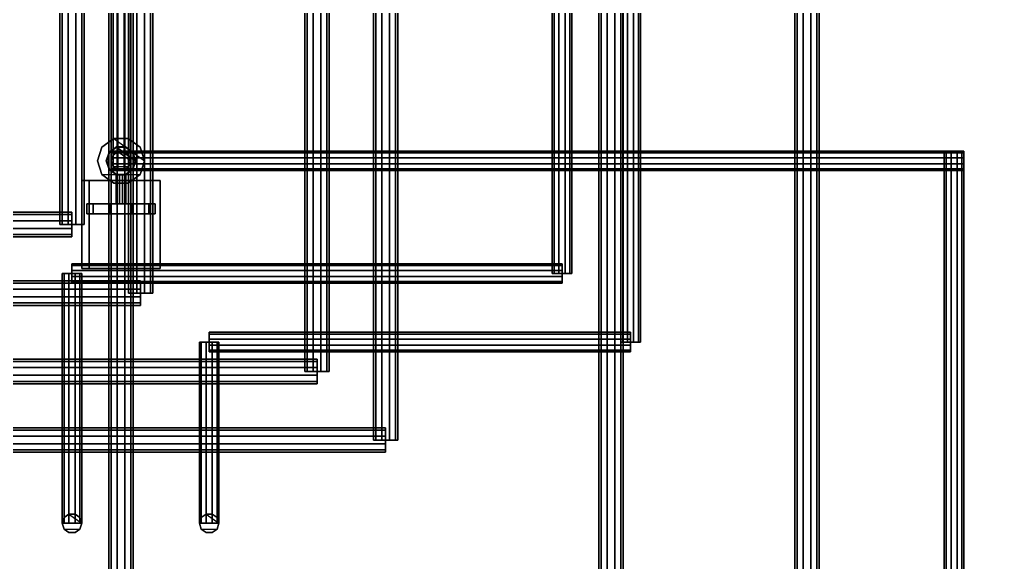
# Model space of a CAD drawing. Header units: millimetres. Extents: x -396 to 23232, y -842 to 31800.
# Drawn here: x 18447 to 19454, y 10140 to 10694 of the extents above; entities that cross this region are included whole.
import ezdxf

# ---------------------------------------------------------------- set-up
doc = ezdxf.new("R2010")
doc.units = ezdxf.units.MM
doc.layers.add('АР_3D_стены', color=8, linetype='Continuous')
for name, color, linetype, true_color in [('ВК_3D_Арматура', 7, 'Continuous', 0xb48c3c), ('ВК_3D_В1', 7, 'Continuous', 0x06b6d4), ('ВК_3D_Т3', 7, 'Continuous', 0x16a34a), ('ВК_3D_Т4', 7, 'Continuous', 0x84cc16), ('ТМ_3D_для_увязки', 7, 'Continuous', 0xbec4ce)]:
    doc.layers.add(name, color=color, linetype=linetype, true_color=true_color)

msp = doc.modelspace()

# ---------------------------------------------------------------- meshes
at = {"layer": 'АР_3D_стены'}
mesh = msp.add_polyface(dxfattribs=at)
corners = [(18040.2, 6049.6, 4050), (15010.2, 6049.6, 4050), (15010.2, 6119.6, 4050), (15010.2, 6119.6, 7550), (15010.2, 6049.6, 7550), (18040.2, 6049.6, 7550), (19899.3, 6049.6, 4050), (19760.2, 6049.6, 4050), (19760.2, 6119.6, 4050), (19760.2, 6119.6, 7550), (19760.2, 6049.6, 7550), (19899.3, 6049.6, 7550), (19000.2, 15699.6, 4050), (20200.2, 15699.6, 4050), (20200.2, 15299.6, 4050), (20200.2, 15299.6, 7550), (20200.2, 15699.6, 7550), (19000.2, 15699.6, 7550), (19538.3, 15299.6, 4050), (19000.2, 15299.6, 4050), (19000.2, 15299.6, 7550), (19538.3, 15299.6, 7550), (19800.2, 13599.6, 4050), (19300.2, 13599.6, 4050), (19300.2, 13999.6, 4050), (19300.2, 13999.6, 7550), (19300.2, 13599.6, 7550), (19800.2, 13599.6, 7550), (17300.2, 8749.6, 4050), (17300.2, 9049.6, 4050), (19800.2, 9049.6, 4050), (19800.2, 9049.6, 7550), (17300.2, 9049.6, 7550), (17300.2, 8749.6, 7550), (17900.2, 7449.6, 4050), (18000.2, 7449.6, 4050), (18000.2, 6449.6, 4050), (18000.2, 6449.6, 7550), (18000.2, 7449.6, 7550), (17900.2, 7449.6, 7550), (15600.2, 8749.6, 4050), (15800.2, 8749.6, 4050), (15800.2, 6449.6, 4050), (15800.2, 6449.6, 7550), (15800.2, 8749.6, 7550), (15600.2, 8749.6, 7550), (15050.2, 6179.6, 4050), (15050.2, 6449.6, 4050), (15600.2, 6449.6, 4050), (15600.2, 6449.6, 7550), (15050.2, 6449.6, 7550), (15050.2, 6179.6, 7550), (12800.2, 6449.6, 4050), (13250.2, 6449.6, 4050), (13250.2, 6179.6, 4050), (13250.2, 6179.6, 7550), (13250.2, 6449.6, 7550), (12800.2, 6449.6, 7550), (13290.2, 6049.6, 4050), (12800.2, 6049.6, 4050), (12800.2, 6049.6, 7550), (13290.2, 6049.6, 7550), (18040.2, 6119.6, 4050), (18040.2, 6119.6, 7550), (20200.2, 6049.6, 4050), (20200.2, 6049.6, 7550), (19800.2, 15299.6, 4050), (19800.2, 15299.6, 7550), (19538.3, 8749.6, 4050), (19538.3, 8749.6, 7550), (18000.2, 6179.6, 4050), (18000.2, 6179.6, 7550), (19800.2, 8749.6, 4050), (19800.2, 8749.6, 7550), (17900.2, 6449.6, 4050), (17900.2, 6449.6, 7550), (13290.2, 6119.6, 4050), (13290.2, 6119.6, 7550), (20200.2, 13999.6, 4050), (20200.2, 13999.6, 7550), (19800.2, 6179.6, 4050), (19800.2, 6179.6, 7550), (19800.2, 6449.6, 4050), (19800.2, 6449.6, 7550), (19800.2, 13999.6, 4050), (19800.2, 13999.6, 7550), (20200.2, 6449.6, 4050), (20200.2, 6449.6, 7550)]
mesh.append_faces([[corners[k] for k in face] for face in [(0, 1, 2), (3, 4, 5), (6, 7, 8), (9, 10, 11), (12, 13, 14), (15, 16, 17), (18, 19, 12), (17, 20, 21), (22, 23, 24), (25, 26, 27), (28, 29, 30), (31, 32, 33), (34, 35, 36), (37, 38, 39), (40, 41, 42), (43, 44, 45), (46, 47, 48), (49, 50, 51), (52, 53, 54), (55, 56, 57), (58, 59, 52), (57, 60, 61), (62, 0, 2), (3, 5, 63), (64, 6, 8), (9, 11, 65), (66, 18, 12), (17, 21, 67), (68, 28, 30), (31, 33, 69), (34, 36, 70), (71, 37, 39), (48, 40, 42), (43, 45, 49), (58, 52, 54), (55, 57, 61), (66, 12, 14), (15, 17, 67), (72, 68, 30), (31, 69, 73), (74, 34, 70), (71, 39, 75), (46, 48, 42), (43, 49, 51), (76, 58, 54), (55, 61, 77), (66, 14, 78), (79, 15, 67), (42, 74, 70), (71, 75, 43), (76, 54, 46), (51, 55, 77), (46, 42, 70), (71, 43, 51), (2, 76, 46), (51, 77, 3), (2, 46, 70), (71, 51, 3), (2, 70, 80), (81, 71, 3), (62, 2, 80), (81, 3, 63), (8, 62, 80), (81, 63, 9), (64, 8, 80), (81, 9, 65), (64, 80, 82), (83, 81, 65), (64, 82, 72), (73, 83, 65), (64, 72, 30), (31, 73, 65), (64, 30, 22), (27, 31, 65), (84, 66, 78), (79, 67, 85), (22, 24, 84), (85, 25, 27), (78, 64, 22), (27, 65, 79), (22, 84, 78), (79, 85, 27), (1, 2, 3, 4), (2, 76, 77, 3), (76, 58, 61, 77), (58, 59, 60, 61), (59, 52, 57, 60), (52, 53, 56, 57), (53, 54, 55, 56), (54, 46, 51, 55), (46, 47, 50, 51), (47, 48, 49, 50), (48, 40, 45, 49), (40, 41, 44, 45), (41, 42, 43, 44), (42, 74, 75, 43), (74, 34, 39, 75), (34, 35, 38, 39), (35, 36, 37, 38), (36, 70, 71, 37), (70, 80, 81, 71), (80, 82, 83, 81), (82, 72, 73, 83), (72, 68, 69, 73), (68, 28, 33, 69), (28, 29, 32, 33), (29, 30, 31, 32), (30, 22, 27, 31), (22, 23, 26, 27), (23, 24, 25, 26), (24, 84, 85, 25), (84, 84, 85, 85), (84, 66, 67, 85), (66, 18, 21, 67), (18, 19, 20, 21), (19, 12, 17, 20), (12, 13, 16, 17), (13, 14, 15, 16), (14, 78, 79, 15), (78, 86, 87, 79), (86, 86, 87, 87), (86, 64, 65, 87), (64, 6, 11, 65), (6, 7, 10, 11), (7, 8, 9, 10), (8, 62, 63, 9), (62, 0, 5, 63), (0, 1, 4, 5)]])
at = {"layer": 'ВК_3D_Арматура', "color": 179, "true_color": 0x1e293b}
mesh = msp.add_polyface(dxfattribs=at)
corners = [(18574, 10550, 1730), (18569.4, 10564.1, 1730), (18569.4, 10564.1, 1870), (18574, 10550, 1870), (18557.4, 10572.8, 1730), (18557.4, 10572.8, 1870), (18542.6, 10572.8, 1730), (18542.6, 10572.8, 1870), (18530.6, 10564.1, 1730), (18530.6, 10564.1, 1870), (18526, 10550, 1730), (18526, 10550, 1870), (18530.6, 10535.9, 1730), (18530.6, 10535.9, 1870), (18542.6, 10527.2, 1730), (18542.6, 10527.2, 1870), (18557.4, 10527.2, 1730), (18557.4, 10527.2, 1870), (18569.4, 10535.9, 1730), (18569.4, 10535.9, 1870)]
mesh.append_faces([[corners[k] for k in face] for face in [(0, 1, 2, 3), (1, 4, 5, 2), (4, 6, 7, 5), (6, 8, 9, 7), (8, 10, 11, 9), (10, 12, 13, 11), (12, 14, 15, 13), (14, 16, 17, 15), (16, 18, 19, 17), (18, 0, 3, 19), (18, 16, 14, 12), (3, 2, 5, 7)]])
at = {"layer": 'ВК_3D_Арматура', "color": 33, "true_color": 0xbf9142}
mesh = msp.add_polyface(dxfattribs=at)
corners = [(18565, 10550, 1475), (18562.1, 10558.8, 1475), (18562.1, 10558.8, 1525), (18565, 10550, 1525), (18554.6, 10564.3, 1475), (18554.6, 10564.3, 1525), (18545.4, 10564.3, 1475), (18545.4, 10564.3, 1525), (18537.9, 10558.8, 1475), (18537.9, 10558.8, 1525), (18535, 10550, 1475), (18535, 10550, 1525), (18537.9, 10541.2, 1475), (18537.9, 10541.2, 1525), (18545.4, 10535.7, 1475), (18545.4, 10535.7, 1525), (18554.6, 10535.7, 1475), (18554.6, 10535.7, 1525), (18562.1, 10541.2, 1475), (18562.1, 10541.2, 1525)]
mesh.append_faces([[corners[k] for k in face] for face in [(0, 1, 2, 3), (1, 4, 5, 2), (4, 6, 7, 5), (6, 8, 9, 7), (8, 10, 11, 9), (10, 12, 13, 11), (12, 14, 15, 13), (14, 16, 17, 15), (16, 18, 19, 17), (18, 0, 3, 19), (18, 16, 14, 12), (3, 2, 5, 7)]])
mesh = msp.add_polyface(dxfattribs=at)
corners = [(18564.5, 10550, 2175), (18561.7, 10558.5, 2175), (18561.7, 10558.5, 2225), (18564.5, 10550, 2225), (18554.5, 10563.8, 2175), (18554.5, 10563.8, 2225), (18545.5, 10563.8, 2175), (18545.5, 10563.8, 2225), (18538.3, 10558.5, 2175), (18538.3, 10558.5, 2225), (18535.5, 10550, 2175), (18535.5, 10550, 2225), (18538.3, 10541.5, 2175), (18538.3, 10541.5, 2225), (18545.5, 10536.2, 2175), (18545.5, 10536.2, 2225), (18554.5, 10536.2, 2175), (18554.5, 10536.2, 2225), (18561.7, 10541.5, 2175), (18561.7, 10541.5, 2225)]
mesh.append_faces([[corners[k] for k in face] for face in [(0, 1, 2, 3), (1, 4, 5, 2), (4, 6, 7, 5), (6, 8, 9, 7), (8, 10, 11, 9), (10, 12, 13, 11), (12, 14, 15, 13), (14, 16, 17, 15), (16, 18, 19, 17), (18, 0, 3, 19), (18, 16, 14, 12), (3, 2, 5, 7)]])
mesh = msp.add_polyface(dxfattribs=at)
corners = [(18564.5, 10550, 1275), (18561.7, 10558.5, 1275), (18561.7, 10558.5, 1325), (18564.5, 10550, 1325), (18554.5, 10563.8, 1275), (18554.5, 10563.8, 1325), (18545.5, 10563.8, 1275), (18545.5, 10563.8, 1325), (18538.3, 10558.5, 1275), (18538.3, 10558.5, 1325), (18535.5, 10550, 1275), (18535.5, 10550, 1325), (18538.3, 10541.5, 1275), (18538.3, 10541.5, 1325), (18545.5, 10536.2, 1275), (18545.5, 10536.2, 1325), (18554.5, 10536.2, 1275), (18554.5, 10536.2, 1325), (18561.7, 10541.5, 1275), (18561.7, 10541.5, 1325)]
mesh.append_faces([[corners[k] for k in face] for face in [(0, 1, 2, 3), (1, 4, 5, 2), (4, 6, 7, 5), (6, 8, 9, 7), (8, 10, 11, 9), (10, 12, 13, 11), (12, 14, 15, 13), (14, 16, 17, 15), (16, 18, 19, 17), (18, 0, 3, 19), (18, 16, 14, 12), (3, 2, 5, 7)]])
at = {"layer": 'ВК_3D_Арматура', "color": 136, "true_color": 0x008078}
mesh = msp.add_polyface(dxfattribs=at)
corners = [(18590, 10530, 1800), (18582.4, 10530, 1823.5), (18582.4, 10440, 1823.5), (18590, 10440, 1800), (18562.4, 10530, 1838), (18562.4, 10440, 1838), (18537.6, 10530, 1838), (18537.6, 10440, 1838), (18517.6, 10530, 1823.5), (18517.6, 10440, 1823.5), (18510, 10530, 1800), (18510, 10440, 1800), (18517.6, 10530, 1776.5), (18517.6, 10440, 1776.5), (18537.6, 10530, 1762), (18537.6, 10440, 1762), (18562.4, 10530, 1762), (18562.4, 10440, 1762), (18582.4, 10530, 1776.5), (18582.4, 10440, 1776.5)]
mesh.append_faces([[corners[k] for k in face] for face in [(0, 1, 2, 3), (1, 4, 5, 2), (4, 6, 7, 5), (6, 8, 9, 7), (8, 10, 11, 9), (10, 12, 13, 11), (12, 14, 15, 13), (14, 16, 17, 15), (16, 18, 19, 17), (18, 0, 3, 19), (18, 16, 14, 12), (3, 2, 5, 7)]])
at = {"layer": 'ВК_3D_Арматура', "color": 33, "true_color": 0xbf9142}
mesh = msp.add_polyface(dxfattribs=at)
corners = [(18555, 10536, 2200), (18554, 10536, 2202.9), (18554, 10506, 2202.9), (18555, 10506, 2200), (18551.5, 10536, 2204.8), (18551.5, 10506, 2204.8), (18548.5, 10536, 2204.8), (18548.5, 10506, 2204.8), (18546, 10536, 2202.9), (18546, 10506, 2202.9), (18545, 10536, 2200), (18545, 10506, 2200), (18546, 10536, 2197.1), (18546, 10506, 2197.1), (18548.5, 10536, 2195.2), (18548.5, 10506, 2195.2), (18551.5, 10536, 2195.2), (18551.5, 10506, 2195.2), (18554, 10536, 2197.1), (18554, 10506, 2197.1)]
mesh.append_faces([[corners[k] for k in face] for face in [(0, 1, 2, 3), (1, 4, 5, 2), (4, 6, 7, 5), (6, 8, 9, 7), (8, 10, 11, 9), (10, 12, 13, 11), (12, 14, 15, 13), (14, 16, 17, 15), (16, 18, 19, 17), (18, 0, 3, 19), (18, 16, 14, 12), (3, 2, 5, 7)]])
mesh = msp.add_polyface(dxfattribs=at)
corners = [(18555, 10536, 1300), (18554, 10536, 1302.9), (18554, 10506, 1302.9), (18555, 10506, 1300), (18551.5, 10536, 1304.8), (18551.5, 10506, 1304.8), (18548.5, 10536, 1304.8), (18548.5, 10506, 1304.8), (18546, 10536, 1302.9), (18546, 10506, 1302.9), (18545, 10536, 1300), (18545, 10506, 1300), (18546, 10536, 1297.1), (18546, 10506, 1297.1), (18548.5, 10536, 1295.2), (18548.5, 10506, 1295.2), (18551.5, 10536, 1295.2), (18551.5, 10506, 1295.2), (18554, 10536, 1297.1), (18554, 10506, 1297.1)]
mesh.append_faces([[corners[k] for k in face] for face in [(0, 1, 2, 3), (1, 4, 5, 2), (4, 6, 7, 5), (6, 8, 9, 7), (8, 10, 11, 9), (10, 12, 13, 11), (12, 14, 15, 13), (14, 16, 17, 15), (16, 18, 19, 17), (18, 0, 3, 19), (18, 16, 14, 12), (3, 2, 5, 7)]])
at = {"layer": 'ВК_3D_Арматура', "color": 62, "true_color": 0x84cc16}
mesh = msp.add_polyface(dxfattribs=at)
corners = [(18585, 10506, 2200), (18578.3, 10506, 2220.6), (18578.3, 10496, 2220.6), (18585, 10496, 2200), (18560.8, 10506, 2233.3), (18560.8, 10496, 2233.3), (18539.2, 10506, 2233.3), (18539.2, 10496, 2233.3), (18521.7, 10506, 2220.6), (18521.7, 10496, 2220.6), (18515, 10506, 2200), (18515, 10496, 2200), (18521.7, 10506, 2179.4), (18521.7, 10496, 2179.4), (18539.2, 10506, 2166.7), (18539.2, 10496, 2166.7), (18560.8, 10506, 2166.7), (18560.8, 10496, 2166.7), (18578.3, 10506, 2179.4), (18578.3, 10496, 2179.4)]
mesh.append_faces([[corners[k] for k in face] for face in [(0, 1, 2, 3), (1, 4, 5, 2), (4, 6, 7, 5), (6, 8, 9, 7), (8, 10, 11, 9), (10, 12, 13, 11), (12, 14, 15, 13), (14, 16, 17, 15), (16, 18, 19, 17), (18, 0, 3, 19), (18, 16, 14, 12), (3, 2, 5, 7)]])
mesh = msp.add_polyface(dxfattribs=at)
corners = [(18585, 10506, 1300), (18578.3, 10506, 1320.6), (18578.3, 10496, 1320.6), (18585, 10496, 1300), (18560.8, 10506, 1333.3), (18560.8, 10496, 1333.3), (18539.2, 10506, 1333.3), (18539.2, 10496, 1333.3), (18521.7, 10506, 1320.6), (18521.7, 10496, 1320.6), (18515, 10506, 1300), (18515, 10496, 1300), (18521.7, 10506, 1279.4), (18521.7, 10496, 1279.4), (18539.2, 10506, 1266.7), (18539.2, 10496, 1266.7), (18560.8, 10506, 1266.7), (18560.8, 10496, 1266.7), (18578.3, 10506, 1279.4), (18578.3, 10496, 1279.4)]
mesh.append_faces([[corners[k] for k in face] for face in [(0, 1, 2, 3), (1, 4, 5, 2), (4, 6, 7, 5), (6, 8, 9, 7), (8, 10, 11, 9), (10, 12, 13, 11), (12, 14, 15, 13), (14, 16, 17, 15), (16, 18, 19, 17), (18, 0, 3, 19), (18, 16, 14, 12), (3, 2, 5, 7)]])
at = {"layer": 'ВК_3D_В1'}
mesh = msp.add_polyface(dxfattribs=at)
corners = [(19037.5, 9937.5, -230), (19039.9, 9937.5, -222.7), (19039.9, 13392.5, -222.7), (19037.5, 13392.5, -230), (19046.1, 9937.5, -218.1), (19046.1, 13392.5, -218.1), (19053.9, 9937.5, -218.1), (19053.9, 13392.5, -218.1), (19060.1, 9937.5, -222.7), (19060.1, 13392.5, -222.7), (19062.5, 9937.5, -230), (19062.5, 13392.5, -230), (19060.1, 9937.5, -237.3), (19060.1, 13392.5, -237.3), (19053.9, 9937.5, -241.9), (19053.9, 13392.5, -241.9), (19046.1, 9937.5, -241.9), (19046.1, 13392.5, -241.9), (19039.9, 9937.5, -237.3), (19039.9, 13392.5, -237.3)]
mesh.append_faces([[corners[k] for k in face] for face in [(0, 1, 2, 3), (1, 4, 5, 2), (4, 6, 7, 5), (6, 8, 9, 7), (8, 10, 11, 9), (10, 12, 13, 11), (12, 14, 15, 13), (14, 16, 17, 15), (16, 18, 19, 17), (18, 0, 3, 19), (18, 16, 14, 12), (3, 2, 5, 7)]])
mesh = msp.add_polyface(dxfattribs=at)
corners = [(18537.5, 9647.5, -230), (18539.9, 9647.5, -222.7), (18539.9, 11012.5, -222.7), (18537.5, 11012.5, -230), (18546.1, 9647.5, -218.1), (18546.1, 11012.5, -218.1), (18553.9, 9647.5, -218.1), (18553.9, 11012.5, -218.1), (18560.1, 9647.5, -222.7), (18560.1, 11012.5, -222.7), (18562.5, 9647.5, -230), (18562.5, 11012.5, -230), (18560.1, 9647.5, -237.3), (18560.1, 11012.5, -237.3), (18553.9, 9647.5, -241.9), (18553.9, 11012.5, -241.9), (18546.1, 9647.5, -241.9), (18546.1, 11012.5, -241.9), (18539.9, 9647.5, -237.3), (18539.9, 11012.5, -237.3)]
mesh.append_faces([[corners[k] for k in face] for face in [(0, 1, 2, 3), (1, 4, 5, 2), (4, 6, 7, 5), (6, 8, 9, 7), (8, 10, 11, 9), (10, 12, 13, 11), (12, 14, 15, 13), (14, 16, 17, 15), (16, 18, 19, 17), (18, 0, 3, 19), (18, 16, 14, 12), (3, 2, 5, 7)]])
at = {"layer": 'ВК_3D_Т3'}
mesh = msp.add_polyface(dxfattribs=at)
corners = [(19262.5, 11112.5, 2950), (19260.1, 11112.5, 2957.3), (19260.1, 8687.5, 2957.3), (19262.5, 8687.5, 2950), (19253.9, 11112.5, 2961.9), (19253.9, 8687.5, 2961.9), (19246.1, 11112.5, 2961.9), (19246.1, 8687.5, 2961.9), (19239.9, 11112.5, 2957.3), (19239.9, 8687.5, 2957.3), (19237.5, 11112.5, 2950), (19237.5, 8687.5, 2950), (19239.9, 11112.5, 2942.7), (19239.9, 8687.5, 2942.7), (19246.1, 11112.5, 2938.1), (19246.1, 8687.5, 2938.1), (19253.9, 11112.5, 2938.1), (19253.9, 8687.5, 2938.1), (19260.1, 11112.5, 2942.7), (19260.1, 8687.5, 2942.7)]
mesh.append_faces([[corners[k] for k in face] for face in [(0, 1, 2, 3), (1, 4, 5, 2), (4, 6, 7, 5), (6, 8, 9, 7), (8, 10, 11, 9), (10, 12, 13, 11), (12, 14, 15, 13), (14, 16, 17, 15), (16, 18, 19, 17), (18, 0, 3, 19), (18, 16, 14, 12), (3, 2, 5, 7)]])
at = {"layer": 'ВК_3D_Т4'}
mesh = msp.add_polyface(dxfattribs=at)
corners = [(18540, 10540, 1050), (18541.9, 10540, 1055.9), (18541.9, 11110, 1055.9), (18540, 11110, 1050), (18546.9, 10540, 1059.5), (18546.9, 11110, 1059.5), (18553.1, 10540, 1059.5), (18553.1, 11110, 1059.5), (18558.1, 10540, 1055.9), (18558.1, 11110, 1055.9), (18560, 10540, 1050), (18560, 11110, 1050), (18558.1, 10540, 1044.1), (18558.1, 11110, 1044.1), (18553.1, 10540, 1040.5), (18553.1, 11110, 1040.5), (18546.9, 10540, 1040.5), (18546.9, 11110, 1040.5), (18541.9, 10540, 1044.1), (18541.9, 11110, 1044.1)]
mesh.append_faces([[corners[k] for k in face] for face in [(0, 1, 2, 3), (1, 4, 5, 2), (4, 6, 7, 5), (6, 8, 9, 7), (8, 10, 11, 9), (10, 12, 13, 11), (12, 14, 15, 13), (14, 16, 17, 15), (16, 18, 19, 17), (18, 0, 3, 19), (18, 16, 14, 12), (3, 2, 5, 7)]])
mesh = msp.add_polyface(dxfattribs=at)
corners = [(19410, 10540, 2800), (19410, 10541.9, 2805.9), (18540, 10541.9, 2805.9), (18540, 10540, 2800), (19410, 10546.9, 2809.5), (18540, 10546.9, 2809.5), (19410, 10553.1, 2809.5), (18540, 10553.1, 2809.5), (19410, 10558.1, 2805.9), (18540, 10558.1, 2805.9), (19410, 10560, 2800), (18540, 10560, 2800), (19410, 10558.1, 2794.1), (18540, 10558.1, 2794.1), (19410, 10553.1, 2790.5), (18540, 10553.1, 2790.5), (19410, 10546.9, 2790.5), (18540, 10546.9, 2790.5), (19410, 10541.9, 2794.1), (18540, 10541.9, 2794.1)]
mesh.append_faces([[corners[k] for k in face] for face in [(0, 1, 2, 3), (1, 4, 5, 2), (4, 6, 7, 5), (6, 8, 9, 7), (8, 10, 11, 9), (10, 12, 13, 11), (12, 14, 15, 13), (14, 16, 17, 15), (16, 18, 19, 17), (18, 0, 3, 19), (18, 16, 14, 12), (3, 2, 5, 7)]])
mesh = msp.add_polyface(dxfattribs=at)
corners = [(18560, 10550, 2810), (18558.1, 10555.9, 2810), (18558.1, 10555.9, 1040), (18560, 10550, 1040), (18553.1, 10559.5, 2810), (18553.1, 10559.5, 1040), (18546.9, 10559.5, 2810), (18546.9, 10559.5, 1040), (18541.9, 10555.9, 2810), (18541.9, 10555.9, 1040), (18540, 10550, 2810), (18540, 10550, 1040), (18541.9, 10544.1, 2810), (18541.9, 10544.1, 1040), (18546.9, 10540.5, 2810), (18546.9, 10540.5, 1040), (18553.1, 10540.5, 2810), (18553.1, 10540.5, 1040), (18558.1, 10544.1, 2810), (18558.1, 10544.1, 1040)]
mesh.append_faces([[corners[k] for k in face] for face in [(0, 1, 2, 3), (1, 4, 5, 2), (4, 6, 7, 5), (6, 8, 9, 7), (8, 10, 11, 9), (10, 12, 13, 11), (12, 14, 15, 13), (14, 16, 17, 15), (16, 18, 19, 17), (18, 0, 3, 19), (18, 16, 14, 12), (3, 2, 5, 7)]])
mesh = msp.add_polyface(dxfattribs=at)
corners = [(19390, 9290, 2800), (19391.9, 9290, 2805.9), (19391.9, 10560, 2805.9), (19390, 10560, 2800), (19396.9, 9290, 2809.5), (19396.9, 10560, 2809.5), (19403.1, 9290, 2809.5), (19403.1, 10560, 2809.5), (19408.1, 9290, 2805.9), (19408.1, 10560, 2805.9), (19410, 9290, 2800), (19410, 10560, 2800), (19408.1, 9290, 2794.1), (19408.1, 10560, 2794.1), (19403.1, 9290, 2790.5), (19403.1, 10560, 2790.5), (19396.9, 9290, 2790.5), (19396.9, 10560, 2790.5), (19391.9, 9290, 2794.1), (19391.9, 10560, 2794.1)]
mesh.append_faces([[corners[k] for k in face] for face in [(0, 1, 2, 3), (1, 4, 5, 2), (4, 6, 7, 5), (6, 8, 9, 7), (8, 10, 11, 9), (10, 12, 13, 11), (12, 14, 15, 13), (14, 16, 17, 15), (16, 18, 19, 17), (18, 0, 3, 19), (18, 16, 14, 12), (3, 2, 5, 7)]])
at = {"layer": 'ТМ_3D_для_увязки'}
mesh = msp.add_polyface(dxfattribs=at)
corners = [(18512.5, 13460, 3200), (18510.1, 13460, 3207.3), (18510.1, 10485, 3207.3), (18512.5, 10485, 3200), (18503.9, 13460, 3211.9), (18503.9, 10485, 3211.9), (18496.1, 13460, 3211.9), (18496.1, 10485, 3211.9), (18489.9, 13460, 3207.3), (18489.9, 10485, 3207.3), (18487.5, 13460, 3200), (18487.5, 10485, 3200), (18489.9, 13460, 3192.7), (18489.9, 10485, 3192.7), (18496.1, 13460, 3188.1), (18496.1, 10485, 3188.1), (18503.9, 13460, 3188.1), (18503.9, 10485, 3188.1), (18510.1, 13460, 3192.7), (18510.1, 10485, 3192.7)]
mesh.append_faces([[corners[k] for k in face] for face in [(0, 1, 2, 3), (1, 4, 5, 2), (4, 6, 7, 5), (6, 8, 9, 7), (8, 10, 11, 9), (10, 12, 13, 11), (12, 14, 15, 13), (14, 16, 17, 15), (16, 18, 19, 17), (18, 0, 3, 19), (18, 16, 14, 12), (3, 2, 5, 7)]])
mesh = msp.add_polyface(dxfattribs=at)
corners = [(18557.5, 10415, 3200), (18559.9, 10415, 3207.3), (18559.9, 13460, 3207.3), (18557.5, 13460, 3200), (18566.1, 10415, 3211.9), (18566.1, 13460, 3211.9), (18573.9, 10415, 3211.9), (18573.9, 13460, 3211.9), (18580.1, 10415, 3207.3), (18580.1, 13460, 3207.3), (18582.5, 10415, 3200), (18582.5, 13460, 3200), (18580.1, 10415, 3192.7), (18580.1, 13460, 3192.7), (18573.9, 10415, 3188.1), (18573.9, 13460, 3188.1), (18566.1, 10415, 3188.1), (18566.1, 13460, 3188.1), (18559.9, 10415, 3192.7), (18559.9, 13460, 3192.7)]
mesh.append_faces([[corners[k] for k in face] for face in [(0, 1, 2, 3), (1, 4, 5, 2), (4, 6, 7, 5), (6, 8, 9, 7), (8, 10, 11, 9), (10, 12, 13, 11), (12, 14, 15, 13), (14, 16, 17, 15), (16, 18, 19, 17), (18, 0, 3, 19), (18, 16, 14, 12), (3, 2, 5, 7)]])
mesh = msp.add_polyface(dxfattribs=at)
corners = [(18762.5, 13460, 3200), (18760.1, 13460, 3207.3), (18760.1, 10335, 3207.3), (18762.5, 10335, 3200), (18753.9, 13460, 3211.9), (18753.9, 10335, 3211.9), (18746.1, 13460, 3211.9), (18746.1, 10335, 3211.9), (18739.9, 13460, 3207.3), (18739.9, 10335, 3207.3), (18737.5, 13460, 3200), (18737.5, 10335, 3200), (18739.9, 13460, 3192.7), (18739.9, 10335, 3192.7), (18746.1, 13460, 3188.1), (18746.1, 10335, 3188.1), (18753.9, 13460, 3188.1), (18753.9, 10335, 3188.1), (18760.1, 13460, 3192.7), (18760.1, 10335, 3192.7)]
mesh.append_faces([[corners[k] for k in face] for face in [(0, 1, 2, 3), (1, 4, 5, 2), (4, 6, 7, 5), (6, 8, 9, 7), (8, 10, 11, 9), (10, 12, 13, 11), (12, 14, 15, 13), (14, 16, 17, 15), (16, 18, 19, 17), (18, 0, 3, 19), (18, 16, 14, 12), (3, 2, 5, 7)]])
mesh = msp.add_polyface(dxfattribs=at)
corners = [(18807.5, 10265, 3200), (18809.9, 10265, 3207.3), (18809.9, 13460, 3207.3), (18807.5, 13460, 3200), (18816.1, 10265, 3211.9), (18816.1, 13460, 3211.9), (18823.9, 10265, 3211.9), (18823.9, 13460, 3211.9), (18830.1, 10265, 3207.3), (18830.1, 13460, 3207.3), (18832.5, 10265, 3200), (18832.5, 13460, 3200), (18830.1, 10265, 3192.7), (18830.1, 13460, 3192.7), (18823.9, 10265, 3188.1), (18823.9, 13460, 3188.1), (18816.1, 10265, 3188.1), (18816.1, 13460, 3188.1), (18809.9, 10265, 3192.7), (18809.9, 13460, 3192.7)]
mesh.append_faces([[corners[k] for k in face] for face in [(0, 1, 2, 3), (1, 4, 5, 2), (4, 6, 7, 5), (6, 8, 9, 7), (8, 10, 11, 9), (10, 12, 13, 11), (12, 14, 15, 13), (14, 16, 17, 15), (16, 18, 19, 17), (18, 0, 3, 19), (18, 16, 14, 12), (3, 2, 5, 7)]])
mesh = msp.add_polyface(dxfattribs=at)
corners = [(19010, 13460, 3050), (19008.1, 13460, 3055.9), (19008.1, 10435, 3055.9), (19010, 10435, 3050), (19003.1, 13460, 3059.5), (19003.1, 10435, 3059.5), (18996.9, 13460, 3059.5), (18996.9, 10435, 3059.5), (18991.9, 13460, 3055.9), (18991.9, 10435, 3055.9), (18990, 13460, 3050), (18990, 10435, 3050), (18991.9, 13460, 3044.1), (18991.9, 10435, 3044.1), (18996.9, 13460, 3040.5), (18996.9, 10435, 3040.5), (19003.1, 13460, 3040.5), (19003.1, 10435, 3040.5), (19008.1, 13460, 3044.1), (19008.1, 10435, 3044.1)]
mesh.append_faces([[corners[k] for k in face] for face in [(0, 1, 2, 3), (1, 4, 5, 2), (4, 6, 7, 5), (6, 8, 9, 7), (8, 10, 11, 9), (10, 12, 13, 11), (12, 14, 15, 13), (14, 16, 17, 15), (16, 18, 19, 17), (18, 0, 3, 19), (18, 16, 14, 12), (3, 2, 5, 7)]])
mesh = msp.add_polyface(dxfattribs=at)
corners = [(19060, 10365, 3050), (19061.9, 10365, 3055.9), (19061.9, 13460, 3055.9), (19060, 13460, 3050), (19066.9, 10365, 3059.5), (19066.9, 13460, 3059.5), (19073.1, 10365, 3059.5), (19073.1, 13460, 3059.5), (19078.1, 10365, 3055.9), (19078.1, 13460, 3055.9), (19080, 10365, 3050), (19080, 13460, 3050), (19078.1, 10365, 3044.1), (19078.1, 13460, 3044.1), (19073.1, 10365, 3040.5), (19073.1, 13460, 3040.5), (19066.9, 10365, 3040.5), (19066.9, 13460, 3040.5), (19061.9, 10365, 3044.1), (19061.9, 13460, 3044.1)]
mesh.append_faces([[corners[k] for k in face] for face in [(0, 1, 2, 3), (1, 4, 5, 2), (4, 6, 7, 5), (6, 8, 9, 7), (8, 10, 11, 9), (10, 12, 13, 11), (12, 14, 15, 13), (14, 16, 17, 15), (16, 18, 19, 17), (18, 0, 3, 19), (18, 16, 14, 12), (3, 2, 5, 7)]])
mesh = msp.add_polyface(dxfattribs=at)
corners = [(18500, 10472.5, 3200), (18500, 10474.9, 3207.3), (15600, 10474.9, 3207.3), (15600, 10472.5, 3200), (18500, 10481.1, 3211.9), (15600, 10481.1, 3211.9), (18500, 10488.9, 3211.9), (15600, 10488.9, 3211.9), (18500, 10495.1, 3207.3), (15600, 10495.1, 3207.3), (18500, 10497.5, 3200), (15600, 10497.5, 3200), (18500, 10495.1, 3192.7), (15600, 10495.1, 3192.7), (18500, 10488.9, 3188.1), (15600, 10488.9, 3188.1), (18500, 10481.1, 3188.1), (15600, 10481.1, 3188.1), (18500, 10474.9, 3192.7), (15600, 10474.9, 3192.7)]
mesh.append_faces([[corners[k] for k in face] for face in [(0, 1, 2, 3), (1, 4, 5, 2), (4, 6, 7, 5), (6, 8, 9, 7), (8, 10, 11, 9), (10, 12, 13, 11), (12, 14, 15, 13), (14, 16, 17, 15), (16, 18, 19, 17), (18, 0, 3, 19), (18, 16, 14, 12), (3, 2, 5, 7)]])
mesh = msp.add_polyface(dxfattribs=at)
corners = [(19000, 10425, 3050), (19000, 10426.9, 3055.9), (18500, 10426.9, 3055.9), (18500, 10425, 3050), (19000, 10431.9, 3059.5), (18500, 10431.9, 3059.5), (19000, 10438.1, 3059.5), (18500, 10438.1, 3059.5), (19000, 10443.1, 3055.9), (18500, 10443.1, 3055.9), (19000, 10445, 3050), (18500, 10445, 3050), (19000, 10443.1, 3044.1), (18500, 10443.1, 3044.1), (19000, 10438.1, 3040.5), (18500, 10438.1, 3040.5), (19000, 10431.9, 3040.5), (18500, 10431.9, 3040.5), (19000, 10426.9, 3044.1), (18500, 10426.9, 3044.1)]
mesh.append_faces([[corners[k] for k in face] for face in [(0, 1, 2, 3), (1, 4, 5, 2), (4, 6, 7, 5), (6, 8, 9, 7), (8, 10, 11, 9), (10, 12, 13, 11), (12, 14, 15, 13), (14, 16, 17, 15), (16, 18, 19, 17), (18, 0, 3, 19), (18, 16, 14, 12), (3, 2, 5, 7)]])
mesh = msp.add_polyface(dxfattribs=at)
corners = [(18510, 10435, 3050), (18508.1, 10435, 3055.9), (18508.1, 10180, 3055.9), (18510, 10180, 3050), (18503.1, 10435, 3059.5), (18503.1, 10180, 3059.5), (18496.9, 10435, 3059.5), (18496.9, 10180, 3059.5), (18491.9, 10435, 3055.9), (18491.9, 10180, 3055.9), (18490, 10435, 3050), (18490, 10180, 3050), (18491.9, 10435, 3044.1), (18491.9, 10180, 3044.1), (18496.9, 10435, 3040.5), (18496.9, 10180, 3040.5), (18503.1, 10435, 3040.5), (18503.1, 10180, 3040.5), (18508.1, 10435, 3044.1), (18508.1, 10180, 3044.1)]
mesh.append_faces([[corners[k] for k in face] for face in [(0, 1, 2, 3), (1, 4, 5, 2), (4, 6, 7, 5), (6, 8, 9, 7), (8, 10, 11, 9), (10, 12, 13, 11), (12, 14, 15, 13), (14, 16, 17, 15), (16, 18, 19, 17), (18, 0, 3, 19), (18, 16, 14, 12), (3, 2, 5, 7)]])
mesh = msp.add_polyface(dxfattribs=at)
corners = [(15600, 10427.5, 3200), (15600, 10425.1, 3207.3), (18570, 10425.1, 3207.3), (18570, 10427.5, 3200), (15600, 10418.9, 3211.9), (18570, 10418.9, 3211.9), (15600, 10411.1, 3211.9), (18570, 10411.1, 3211.9), (15600, 10404.9, 3207.3), (18570, 10404.9, 3207.3), (15600, 10402.5, 3200), (18570, 10402.5, 3200), (15600, 10404.9, 3192.7), (18570, 10404.9, 3192.7), (15600, 10411.1, 3188.1), (18570, 10411.1, 3188.1), (15600, 10418.9, 3188.1), (18570, 10418.9, 3188.1), (15600, 10425.1, 3192.7), (18570, 10425.1, 3192.7)]
mesh.append_faces([[corners[k] for k in face] for face in [(0, 1, 2, 3), (1, 4, 5, 2), (4, 6, 7, 5), (6, 8, 9, 7), (8, 10, 11, 9), (10, 12, 13, 11), (12, 14, 15, 13), (14, 16, 17, 15), (16, 18, 19, 17), (18, 0, 3, 19), (18, 16, 14, 12), (3, 2, 5, 7)]])
mesh = msp.add_polyface(dxfattribs=at)
corners = [(18640, 10375, 3050), (18640, 10373.1, 3055.9), (19070, 10373.1, 3055.9), (19070, 10375, 3050), (18640, 10368.1, 3059.5), (19070, 10368.1, 3059.5), (18640, 10361.9, 3059.5), (19070, 10361.9, 3059.5), (18640, 10356.9, 3055.9), (19070, 10356.9, 3055.9), (18640, 10355, 3050), (19070, 10355, 3050), (18640, 10356.9, 3044.1), (19070, 10356.9, 3044.1), (18640, 10361.9, 3040.5), (19070, 10361.9, 3040.5), (18640, 10368.1, 3040.5), (19070, 10368.1, 3040.5), (18640, 10373.1, 3044.1), (19070, 10373.1, 3044.1)]
mesh.append_faces([[corners[k] for k in face] for face in [(0, 1, 2, 3), (1, 4, 5, 2), (4, 6, 7, 5), (6, 8, 9, 7), (8, 10, 11, 9), (10, 12, 13, 11), (12, 14, 15, 13), (14, 16, 17, 15), (16, 18, 19, 17), (18, 0, 3, 19), (18, 16, 14, 12), (3, 2, 5, 7)]])
mesh = msp.add_polyface(dxfattribs=at)
corners = [(18630, 10180, 3050), (18631.9, 10180, 3055.9), (18631.9, 10365, 3055.9), (18630, 10365, 3050), (18636.9, 10180, 3059.5), (18636.9, 10365, 3059.5), (18643.1, 10180, 3059.5), (18643.1, 10365, 3059.5), (18648.1, 10180, 3055.9), (18648.1, 10365, 3055.9), (18650, 10180, 3050), (18650, 10365, 3050), (18648.1, 10180, 3044.1), (18648.1, 10365, 3044.1), (18643.1, 10180, 3040.5), (18643.1, 10365, 3040.5), (18636.9, 10180, 3040.5), (18636.9, 10365, 3040.5), (18631.9, 10180, 3044.1), (18631.9, 10365, 3044.1)]
mesh.append_faces([[corners[k] for k in face] for face in [(0, 1, 2, 3), (1, 4, 5, 2), (4, 6, 7, 5), (6, 8, 9, 7), (8, 10, 11, 9), (10, 12, 13, 11), (12, 14, 15, 13), (14, 16, 17, 15), (16, 18, 19, 17), (18, 0, 3, 19), (18, 16, 14, 12), (3, 2, 5, 7)]])
mesh = msp.add_polyface(dxfattribs=at)
corners = [(18750, 10322.5, 3200), (18750, 10324.9, 3207.3), (15600, 10324.9, 3207.3), (15600, 10322.5, 3200), (18750, 10331.1, 3211.9), (15600, 10331.1, 3211.9), (18750, 10338.9, 3211.9), (15600, 10338.9, 3211.9), (18750, 10345.1, 3207.3), (15600, 10345.1, 3207.3), (18750, 10347.5, 3200), (15600, 10347.5, 3200), (18750, 10345.1, 3192.7), (15600, 10345.1, 3192.7), (18750, 10338.9, 3188.1), (15600, 10338.9, 3188.1), (18750, 10331.1, 3188.1), (15600, 10331.1, 3188.1), (18750, 10324.9, 3192.7), (15600, 10324.9, 3192.7)]
mesh.append_faces([[corners[k] for k in face] for face in [(0, 1, 2, 3), (1, 4, 5, 2), (4, 6, 7, 5), (6, 8, 9, 7), (8, 10, 11, 9), (10, 12, 13, 11), (12, 14, 15, 13), (14, 16, 17, 15), (16, 18, 19, 17), (18, 0, 3, 19), (18, 16, 14, 12), (3, 2, 5, 7)]])
mesh = msp.add_polyface(dxfattribs=at)
corners = [(15600, 10277.5, 3200), (15600, 10275.1, 3207.3), (18820, 10275.1, 3207.3), (18820, 10277.5, 3200), (15600, 10268.9, 3211.9), (18820, 10268.9, 3211.9), (15600, 10261.1, 3211.9), (18820, 10261.1, 3211.9), (15600, 10254.9, 3207.3), (18820, 10254.9, 3207.3), (15600, 10252.5, 3200), (18820, 10252.5, 3200), (15600, 10254.9, 3192.7), (18820, 10254.9, 3192.7), (15600, 10261.1, 3188.1), (18820, 10261.1, 3188.1), (15600, 10268.9, 3188.1), (18820, 10268.9, 3188.1), (15600, 10275.1, 3192.7), (18820, 10275.1, 3192.7)]
mesh.append_faces([[corners[k] for k in face] for face in [(0, 1, 2, 3), (1, 4, 5, 2), (4, 6, 7, 5), (6, 8, 9, 7), (8, 10, 11, 9), (10, 12, 13, 11), (12, 14, 15, 13), (14, 16, 17, 15), (16, 18, 19, 17), (18, 0, 3, 19), (18, 16, 14, 12), (3, 2, 5, 7)]])
mesh = msp.add_polyface(dxfattribs=at)
corners = [(18510, 10180, 3050), (18508.1, 10185.9, 3050), (18508.1, 10185.9, 2950), (18510, 10180, 2950), (18503.1, 10189.5, 3050), (18503.1, 10189.5, 2950), (18496.9, 10189.5, 3050), (18496.9, 10189.5, 2950), (18491.9, 10185.9, 3050), (18491.9, 10185.9, 2950), (18490, 10180, 3050), (18490, 10180, 2950), (18491.9, 10174.1, 3050), (18491.9, 10174.1, 2950), (18496.9, 10170.5, 3050), (18496.9, 10170.5, 2950), (18503.1, 10170.5, 3050), (18503.1, 10170.5, 2950), (18508.1, 10174.1, 3050), (18508.1, 10174.1, 2950)]
mesh.append_faces([[corners[k] for k in face] for face in [(0, 1, 2, 3), (1, 4, 5, 2), (4, 6, 7, 5), (6, 8, 9, 7), (8, 10, 11, 9), (10, 12, 13, 11), (12, 14, 15, 13), (14, 16, 17, 15), (16, 18, 19, 17), (18, 0, 3, 19), (18, 16, 14, 12), (3, 2, 5, 7)]])
mesh = msp.add_polyface(dxfattribs=at)
corners = [(18650, 10180, 2950), (18648.1, 10185.9, 2950), (18648.1, 10185.9, 3050), (18650, 10180, 3050), (18643.1, 10189.5, 2950), (18643.1, 10189.5, 3050), (18636.9, 10189.5, 2950), (18636.9, 10189.5, 3050), (18631.9, 10185.9, 2950), (18631.9, 10185.9, 3050), (18630, 10180, 2950), (18630, 10180, 3050), (18631.9, 10174.1, 2950), (18631.9, 10174.1, 3050), (18636.9, 10170.5, 2950), (18636.9, 10170.5, 3050), (18643.1, 10170.5, 2950), (18643.1, 10170.5, 3050), (18648.1, 10174.1, 2950), (18648.1, 10174.1, 3050)]
mesh.append_faces([[corners[k] for k in face] for face in [(0, 1, 2, 3), (1, 4, 5, 2), (4, 6, 7, 5), (6, 8, 9, 7), (8, 10, 11, 9), (10, 12, 13, 11), (12, 14, 15, 13), (14, 16, 17, 15), (16, 18, 19, 17), (18, 0, 3, 19), (18, 16, 14, 12), (3, 2, 5, 7)]])

doc.saveas('drawing.dxf')
